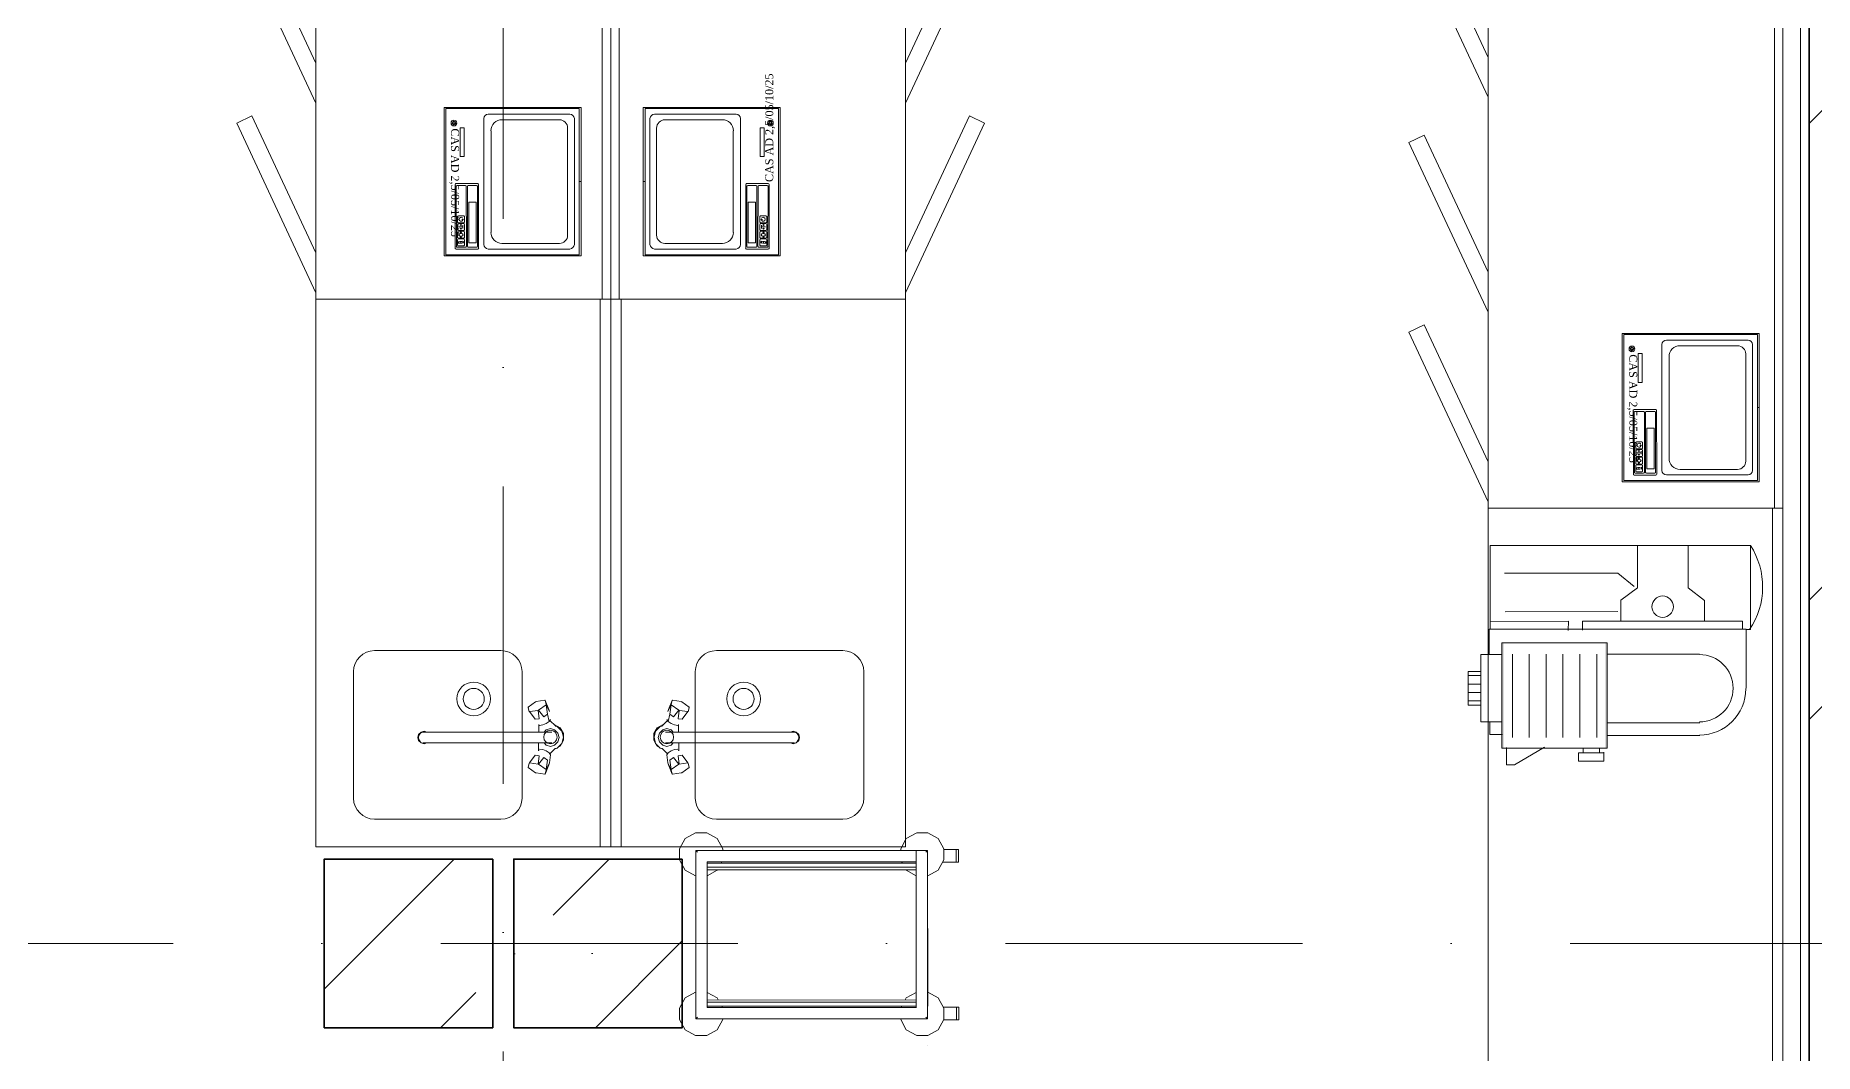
# Model space of a CAD drawing. Header units: millimetres. Extents: x -34838 to 729576, y -214038 to 121482.
# Drawn here: x 577331 to 581555, y -91999 to -89583 of the extents above; entities that cross this region are included whole.
import ezdxf
from ezdxf.enums import TextEntityAlignment as Align

# ---------------------------------------------------------------- set-up
doc = ezdxf.new("R2010")
doc.units = ezdxf.units.MM
doc.header["$MEASUREMENT"] = 0
doc.linetypes.add('Штрихпунктирная', pattern=[1340.555525, 705.555534, -352.777767, 0, -282.222223])
for name, color, linetype, lineweight in [('0_Ном._пера__1', 7, 'Continuous', 13), ('0_Ном._пера__14', 7, 'Continuous', 0), ('А _ ОСІ КООРДИНАЦІЙНІ.3D_Ном._пера__105', 7, 'Continuous', 13), ('А _ ОСІ КООРДИНАЦІЙНІ.3D_Ном._пера__25', 7, 'Continuous', 0), ('АБ _ 0 _ СТІНИ _ ЗОВНІШНІ .3D_Ном._пера__27', 7, 'Continuous', 35), ('АБ _ 0 _ СТІНИ _ ЗОВНІШНІ .3D_Ном._пера__87', 7, 'Continuous', 13), ('АБ _ 1 _ КОЛОНИ _ КБ.3D_Ном._пера__28', 7, 'Continuous', 35)]:
    doc.layers.add(name, color=color, linetype=linetype, lineweight=lineweight)
for name, color, linetype in [('А _ ОСІ КООРДИНАЦІЙНІ.3D', 7, 'Continuous'), ('АБ _ 0 _ СТІНИ _ ЗОВНІШНІ .3D', 7, 'Continuous'), ('АБ _ 1 _ КОЛОНИ _ КБ.3D', 7, 'Continuous'), ('АП _ ТЕП _ ЗОНИ ПРИМІЩЕНЬ .3D', 7, 'Continuous')]:
    doc.layers.add(name, color=color, linetype=linetype)
doc.styles.add('СГЕНЕРИР_СТИЛЬ_1', font='Arial.ttf')
doc.styles.add('СГЕНЕРИР_СТИЛЬ_3', font='Times New Roman.ttf')
pattern_1 = [(45, (518441.8, -97737.7), (-919.24, 919.24), []), (45, (517982.1, -97278.1), (-919.24, 919.24), [975, -325, 0, -325])]
pattern_2 = [(45, (518441.8, -97737.7), (-707.107, 707.107), []), (45, (518300.3, -97596.3), (-707.107, 707.107), [])]
pattern_3 = [(45, (518441.76, -97737.7), (-367.6955, 367.6955), []), (45, (518257.9, -97553.85), (-367.6955, 367.6955), [390, -130, 0, -130])]

# ---------------------------------------------------------------- blocks, each defined once
blk = doc.blocks.new('Стена_85_1', base_point=(581601.8, -97937.3))
at = {"layer": 'АБ _ 0 _ СТІНИ _ ЗОВНІШНІ .3D', "linetype": 'Continuous', "lineweight": 0, "true_color": 0x000000}
h = blk.add_hatch(dxfattribs=at)
h.set_pattern_fill('М___ЦЕГЛА_ОБЛИЧКУВАЛЬНА__3B', color=18, style=0, pattern_type=2)
h.set_pattern_definition(pattern_2)
h.paths.add_polyline_path([(581541.8, -91817.7), (581661.8, -91817.7), (581661.8, -87887.7), (581541.8, -87887.7)])
h = blk.add_hatch(dxfattribs=at)
h.set_pattern_fill('М___ЦЕГЛА_ОБЛИЧКУВАЛЬНА__3B', color=18, style=0, pattern_type=2)
h.set_pattern_definition(pattern_2)
h.paths.add_polyline_path([(581541.8, -91817.7), (581541.8, -91937.7), (581661.8, -91937.7), (581661.8, -91817.7)])
h = blk.add_hatch(dxfattribs=at)
h.set_pattern_fill('М___ЦЕГЛА_ОБЛИЧКУВАЛЬНА__3B', color=18, style=0, pattern_type=2)
h.set_pattern_definition(pattern_2)
h.paths.add_polyline_path([(581661.8, -91937.7), (581541.8, -91937.7), (581541.8, -96550.1), (581661.8, -96550.1)])
at = {"layer": 'АБ _ 0 _ СТІНИ _ ЗОВНІШНІ .3D_Ном._пера__27', "color": 7, "linetype": 'Continuous', "lineweight": 35}
for p, q in [((581541.8, -87887.7), (581541.8, -91817.7)), ((581541.8, -91817.7), (581541.8, -91937.7)), ((581541.8, -91937.7), (581541.8, -96550.1))]:
    blk.add_line(p, q, dxfattribs=at)
at = {"layer": 'АБ _ 0 _ СТІНИ _ ЗОВНІШНІ .3D_Ном._пера__87', "color": 7, "linetype": 'Continuous', "lineweight": 13, "flags": 128}
blk.add_lwpolyline([(581521.8, -87887.7), (581521.8, -96550.1)], dxfattribs=at)
blk = doc.blocks.new('Колонна_54_1', base_point=(578216.8, -91737.7))
at = {"layer": 'АБ _ 1 _ КОЛОНИ _ КБ.3D', "linetype": 'Continuous', "lineweight": 0, "true_color": 0x000000}
h = blk.add_hatch(dxfattribs=at)
h.set_pattern_fill('М___БЕТОН_АРМОВАНИЙ___З__C0', color=18, style=0, pattern_type=2)
h.set_pattern_definition(pattern_3)
h.paths.add_polyline_path([(578416.8, -91537.7), (578016.8, -91537.7), (578016.8, -91937.7), (578416.8, -91937.7)])
at = {"layer": 'АБ _ 1 _ КОЛОНИ _ КБ.3D_Ном._пера__28', "color": 7, "linetype": 'Continuous', "lineweight": 35, "flags": 128}
blk.add_lwpolyline([(578416.8, -91537.7), (578016.8, -91537.7), (578016.8, -91937.7), (578416.8, -91937.7)], close=True, dxfattribs=at)
blk = doc.blocks.new('Колонна_74_1', base_point=(578666.8, -91737.7))
at = {"layer": 'АБ _ 1 _ КОЛОНИ _ КБ.3D', "linetype": 'Continuous', "lineweight": 0, "true_color": 0x000000}
h = blk.add_hatch(dxfattribs=at)
h.set_pattern_fill('М___БЕТОН_АРМОВАНИЙ___З__C0', color=18, style=0, pattern_type=2)
h.set_pattern_definition(pattern_3)
h.paths.add_polyline_path([(578866.8, -91537.7), (578466.8, -91537.7), (578466.8, -91937.7), (578866.8, -91937.7)])
at = {"layer": 'АБ _ 1 _ КОЛОНИ _ КБ.3D_Ном._пера__28', "color": 7, "linetype": 'Continuous', "lineweight": 35, "flags": 128}
blk.add_lwpolyline([(578866.8, -91537.7), (578466.8, -91537.7), (578466.8, -91937.7), (578866.8, -91937.7)], close=True, dxfattribs=at)
blk = doc.blocks.new('Стандартный Маркер Сетки')
at = {"layer": 'А _ ОСІ КООРДИНАЦІЙНІ.3D_Ном._пера__105', "color": 7, "linetype": 'Штрихпунктирная', "lineweight": 13}
blk.add_line((500, 0), (18399.2, 0), dxfattribs=at)
at = {"layer": 'А _ ОСІ КООРДИНАЦІЙНІ.3D_Ном._пера__25', "color": 7, "lineweight": 0, "style": 'СГЕНЕРИР_СТИЛЬ_1'}
blk.add_attdef('AC_MarkerText_1', text='', height=700, rotation=90, dxfattribs=at).set_placement((19899.2, 40), align=Align.MIDDLE_CENTER)
blk = doc.blocks.new('Стандартный Маркер Сетки_2')
at = {"layer": 'А _ ОСІ КООРДИНАЦІЙНІ.3D_Ном._пера__105', "color": 7, "linetype": 'Штрихпунктирная', "lineweight": 13}
blk.add_line((500, 0), (99754.182117, 0), dxfattribs=at)
at = {"layer": 'А _ ОСІ КООРДИНАЦІЙНІ.3D_Ном._пера__25', "color": 7, "lineweight": 0, "style": 'СГЕНЕРИР_СТИЛЬ_1'}
blk.add_attdef('AC_MarkerText_1', text='', height=700, dxfattribs=at).set_placement((-1000, 40.005), align=Align.MIDDLE_CENTER)

msp = doc.modelspace()

# ---------------------------------------------------------------- hatches: boundary and pattern name
at = {"layer": '0_Ном._пера__1', "linetype": 'Continuous', "lineweight": 13}
for points in [[(580817.2, -91024.1), (580812.2, -91024.1), (580812.2, -91274.1), (580817.2, -91274.1)], [(581058.2, -91274.1), (581063.2, -91274.1), (581063.2, -91024.1), (581058.2, -91024.1)]]:
    msp.add_hatch(color=7, dxfattribs=at).paths.add_polyline_path(points)
at = {"layer": '0_Ном._пера__14', "linetype": 'Continuous', "lineweight": 0}
h = msp.add_hatch(dxfattribs=at)
h.set_pattern_fill('М___БЕТОН_АРМОВАНИЙ___З__E0', style=0, pattern_type=2)
h.set_pattern_definition(pattern_1)
h.paths.add_polyline_path([(578416.8, -91537.7), (578016.8, -91537.7), (578016.8, -91937.7), (578416.8, -91937.7)])
h = msp.add_hatch(dxfattribs=at)
h.set_pattern_fill('М___БЕТОН_АРМОВАНИЙ___З__E0', style=0, pattern_type=2)
h.set_pattern_definition(pattern_1)
h.paths.add_polyline_path([(578866.8, -91537.7), (578466.8, -91537.7), (578466.8, -91937.7), (578866.8, -91937.7)])
h = msp.add_hatch(dxfattribs=at)
h.set_pattern_fill('М___ЦЕГЛА_ОБЛИЧКУВАЛЬНА__33', style=0, pattern_type=2)
h.set_pattern_definition([(45, (518441.8, -97737.7), (-707.107, 707.107), []), (45, (518300.3, -97596.3), (-707.107, 707.107), [])])
h.paths.add_polyline_path([(578866.8, -91817.7), (578866.8, -91937.7), (578886.8, -91937.7), (578886.8, -91817.7)])

# ---------------------------------------------------------------- linework, layer by layer
at = {"layer": '0_Ном._пера__1', "color": 7, "linetype": 'Continuous', "lineweight": 13}
for p, q in [((577996.8, -90208.8), (577996.8, -88408.8)), ((578676.8, -88408.8), (578676.8, -90208.8)), ((578696.8, -88408.8), (578696.8, -90208.8)), ((578696.8, -88408.8), (578696.8, -90208.8)), ((578716.8, -88408.8), (578716.8, -90208.8)), ((579396.8, -90208.8), (579396.8, -88408.8)), ((580779.7, -90704.9), (580779.7, -88904.9)), ((581459.7, -88904.9), (581459.7, -90704.9)), ((581479.7, -88904.9), (581479.7, -90704.9)), ((580779.7, -89635.2), (580628.1, -89310.1)), ((577996.8, -89743.8), (577808.9, -89340.9)), ((577996.8, -89649.2), (577845.1, -89324)), ((579396.8, -89649.2), (579548.4, -89324)), ((579396.8, -89743.8), (579584.6, -89340.9)), ((580779.7, -89729.9), (580591.9, -89327)), ((577845.1, -89774), (577808.9, -89790.9)), ((577996.8, -90099.2), (577845.1, -89774)), ((577996.8, -89743.8), (577996.8, -89743.8)), ((578301.5, -90105.9), (578301.5, -89753.9)), ((578301.5, -89753.9), (578626.5, -89753.9)), ((578305.7, -89756.5), (578305.7, -90103.4)), ((578622.3, -89756.5), (578305.7, -89756.5)), ((578395.4, -90079.5), (578395.4, -89780.4)), ((578406.3, -89769.9), (578600.1, -89769.9)), ((578575, -89783.3), (578438.8, -89783.3)), ((578610.9, -90079.5), (578610.9, -89780.4)), ((578622.3, -89756.5), (578622.3, -90103.4)), ((578626.5, -89753.9), (578626.5, -90105.9)), ((579099.2, -89753.9), (578774.2, -89753.9)), ((578774.2, -89753.9), (578774.2, -90105.9)), ((578778.4, -89756.5), (579095, -89756.5)), ((578778.4, -89756.5), (578778.4, -90103.4)), ((578789.8, -90079.5), (578789.8, -89780.4)), ((578994.4, -89769.9), (578800.6, -89769.9)), ((578825.7, -89783.3), (578961.9, -89783.3)), ((579005.3, -90079.5), (579005.3, -89780.4)), ((579095, -89756.5), (579095, -90103.4)), ((579099.2, -90105.9), (579099.2, -89753.9)), ((579396.8, -89743.8), (579396.8, -89743.8)), ((579396.8, -90099.2), (579548.4, -89774)), ((579548.4, -89774), (579584.6, -89790.9)), ((577996.8, -90193.8), (577808.9, -89790.9)), ((577996.8, -89793.8), (577996.8, -89793.8)), ((578339.6, -89870.6), (578339.6, -89802.2)), ((578349.1, -89802.2), (578339.6, -89802.2)), ((578349.1, -89802.2), (578349.1, -89870.6)), ((578412.7, -89809.3), (578412.7, -90050.6)), ((578594.7, -89802.9), (578594.7, -90056.9)), ((578806, -89802.9), (578806, -90056.9)), ((578988, -89809.3), (578988, -90050.6)), ((579051.6, -89802.2), (579051.6, -89870.6)), ((579051.6, -89802.2), (579061.1, -89802.2)), ((579061.1, -89870.6), (579061.1, -89802.2)), ((579396.8, -90193.8), (579584.6, -89790.9)), ((579396.8, -89793.8), (579396.8, -89793.8)), ((580628.1, -89820.1), (580591.9, -89837)), ((580779.7, -90145.2), (580628.1, -89820.1)), ((580779.7, -90239.9), (580591.9, -89837)), ((580779.7, -89839.9), (580779.8, -89839.9)), ((578349.1, -89870.6), (578339.6, -89870.6)), ((579051.6, -89870.6), (579061.1, -89870.6)), ((578327.9, -90088.4), (578327.7, -89936.6)), ((578329.6, -89934.7), (578381.2, -89934.6)), ((578330.4, -90083.9), (578330, -89941.1)), ((578332, -89939.1), (578352, -89939.1)), ((578353.9, -89941), (578354.2, -90083.8)), ((578356.9, -90083.8), (578356.7, -89941)), ((578358.7, -89939.1), (578378.5, -89939.1)), ((578380.5, -89941), (578380.7, -90083.8)), ((578383.1, -89936.5), (578383.4, -90088.3)), ((578626.5, -89929.9), (578622.3, -89929.9)), ((578774.2, -89929.9), (578778.4, -89929.9)), ((579017.6, -89936.5), (579017.3, -90088.3)), ((579071.1, -89934.7), (579019.5, -89934.6)), ((579020.2, -89941), (579020, -90083.8)), ((579042, -89939.1), (579022.2, -89939.1)), ((579043.8, -90083.8), (579044, -89941)), ((579046.8, -89941), (579046.5, -90083.8)), ((579068.7, -89939.1), (579048.7, -89939.1)), ((579070.3, -90083.9), (579070.7, -89941.1)), ((579072.8, -90088.4), (579073, -89936.6)), ((578359.8, -90075.1), (578359.8, -89978.8)), ((578359.8, -89978.8), (578377.6, -89978.8)), ((578377.6, -90075.1), (578377.6, -89978.8)), ((579040.9, -89978.8), (579023.1, -89978.8)), ((579023.1, -90075.1), (579023.1, -89978.8)), ((579040.9, -90075.1), (579040.9, -89978.8)), ((578333.4, -90025.8), (578333.4, -90013.1)), ((578333.4, -90044.1), (578333.4, -90031.4)), ((578348, -90011.2), (578335.4, -90011.2)), ((578348, -90027.7), (578335.4, -90027.7)), ((578348, -90029.5), (578335.4, -90029.5)), ((578341, -90031.8), (578339.3, -90033.5)), ((578341, -90032.5), (578339.3, -90034.2)), ((578341, -90031.8), (578342.6, -90033.5)), ((578341, -90032.5), (578342.6, -90034.2)), ((578347.1, -90019.7), (578343.4, -90019.7)), ((578346.1, -90033.7), (578346.1, -90040.9)), ((578349.9, -90025.8), (578349.9, -90013.1)), ((578349.9, -90044.1), (578349.9, -90031.4)), ((579050.8, -90025.8), (579050.8, -90013.1)), ((579050.8, -90044.1), (579050.8, -90031.4)), ((579052.7, -90011.2), (579065.3, -90011.2)), ((579052.7, -90027.7), (579065.3, -90027.7)), ((579052.7, -90029.5), (579065.3, -90029.5)), ((579053.6, -90019.7), (579057.3, -90019.7)), ((579054.6, -90033.7), (579054.6, -90040.9)), ((579059.7, -90031.8), (579058.1, -90033.5)), ((579059.7, -90032.5), (579058.1, -90034.2)), ((579059.7, -90031.8), (579061.4, -90033.5)), ((579059.7, -90032.5), (579061.4, -90034.2)), ((579067.3, -90025.8), (579067.3, -90013.1)), ((579067.3, -90044.1), (579067.3, -90031.4)), ((578333.4, -90062.3), (578333.4, -90049.7)), ((578333.4, -90080.6), (578333.4, -90068)), ((578348, -90046), (578335.4, -90046)), ((578348, -90047.8), (578335.4, -90047.8)), ((578348, -90064.3), (578335.4, -90064.3)), ((578348, -90066), (578335.4, -90066)), ((578336.7, -90037.4), (578346.1, -90037.4)), ((578343.3, -90072.1), (578338.5, -90072.1)), ((578343.3, -90076), (578338.5, -90076)), ((578341, -90042.2), (578339.3, -90040.6)), ((578341, -90042.9), (578339.3, -90041.2)), ((578341, -90049.4), (578339.3, -90051.1)), ((578341, -90050.6), (578339.3, -90052.3)), ((578341, -90061.3), (578339.3, -90059.6)), ((578341, -90062.5), (578339.3, -90060.8)), ((578341, -90042.2), (578342.6, -90040.6)), ((578341, -90042.9), (578342.6, -90041.2)), ((578341, -90049.4), (578342.6, -90051.1)), ((578341, -90050.6), (578342.6, -90052.3)), ((578341, -90061.3), (578342.6, -90059.6)), ((578341, -90062.5), (578342.6, -90060.8)), ((578341.1, -90072.1), (578341.1, -90076)), ((578343.3, -90072.1), (578343.3, -90072.1)), ((578349.9, -90062.3), (578349.9, -90049.7)), ((578349.9, -90080.6), (578349.9, -90067.9)), ((578377.6, -90075.1), (578359.8, -90075.1)), ((578575, -90076.6), (578438.8, -90076.6)), ((578825.7, -90076.6), (578961.9, -90076.6)), ((579023.1, -90075.1), (579040.9, -90075.1)), ((579050.8, -90062.3), (579050.8, -90049.7)), ((579050.8, -90080.6), (579050.8, -90067.9)), ((579052.7, -90046), (579065.3, -90046)), ((579052.7, -90047.8), (579065.3, -90047.8)), ((579052.7, -90064.3), (579065.3, -90064.3)), ((579052.7, -90066), (579065.3, -90066)), ((579064, -90037.4), (579054.6, -90037.4)), ((579057.4, -90072.1), (579057.5, -90072.1)), ((579057.4, -90072.1), (579062.2, -90072.1)), ((579057.4, -90076), (579062.2, -90076)), ((579059.7, -90042.2), (579058.1, -90040.6)), ((579059.7, -90042.9), (579058.1, -90041.2)), ((579059.7, -90049.4), (579058.1, -90051.1)), ((579059.7, -90050.6), (579058.1, -90052.3)), ((579059.7, -90061.3), (579058.1, -90059.6)), ((579059.7, -90062.5), (579058.1, -90060.8)), ((579059.6, -90072.1), (579059.6, -90076)), ((579059.7, -90042.2), (579061.4, -90040.6)), ((579059.7, -90042.9), (579061.4, -90041.2)), ((579059.7, -90049.4), (579061.4, -90051.1)), ((579059.7, -90050.6), (579061.4, -90052.3)), ((579059.7, -90061.3), (579061.4, -90059.6)), ((579059.7, -90062.5), (579061.4, -90060.8)), ((579067.3, -90062.3), (579067.3, -90049.7)), ((579067.3, -90080.6), (579067.3, -90068)), ((578626.5, -90105.9), (578301.5, -90105.9)), ((578305.7, -90103.4), (578622.3, -90103.4)), ((578381.5, -90090.2), (578329.8, -90090.3)), ((578352.2, -90085.8), (578332.3, -90085.8)), ((578348, -90082.5), (578335.4, -90082.5)), ((578378.8, -90085.7), (578358.8, -90085.7)), ((578406.3, -90090), (578600.1, -90090)), ((578774.2, -90105.9), (579099.2, -90105.9)), ((579095, -90103.4), (578778.4, -90103.4)), ((578994.4, -90090), (578800.6, -90090)), ((579019.2, -90090.2), (579070.9, -90090.3)), ((579021.9, -90085.7), (579041.9, -90085.7)), ((579048.5, -90085.8), (579068.4, -90085.8)), ((579052.7, -90082.5), (579065.3, -90082.5)), ((577996.8, -90193.8), (577996.8, -90193.8)), ((579396.8, -90193.8), (579396.8, -90193.8)), ((578696.8, -90208.8), (577996.8, -90208.8)), ((577996.8, -90208.8), (578696.8, -90208.8)), ((577996.8, -91508.8), (577996.8, -90208.8)), ((578671.8, -91508.8), (578671.8, -90208.8)), ((578696.8, -90208.8), (579396.8, -90208.8)), ((578696.8, -91508.8), (578696.8, -90208.8)), ((579396.8, -90208.8), (578696.8, -90208.8)), ((578696.8, -91508.8), (578696.8, -90208.8)), ((578721.8, -91508.8), (578721.8, -90208.8)), ((579396.8, -91508.8), (579396.8, -90208.8)), ((580779.7, -90239.9), (580779.8, -90239.9)), ((580628.1, -90270.1), (580591.9, -90287)), ((580779.7, -90689.9), (580591.9, -90287)), ((580779.7, -90595.2), (580628.1, -90270.1)), ((580779.7, -90289.9), (580779.8, -90289.9)), ((581098.4, -90642), (581098.4, -90290)), ((581098.4, -90290), (581423.4, -90290)), ((581423.4, -90290), (581423.4, -90642)), ((581102.5, -90292.5), (581102.5, -90639.5)), ((581419.2, -90292.5), (581102.5, -90292.5)), ((581192.3, -90615.6), (581192.3, -90316.4)), ((581203.1, -90305.9), (581396.9, -90305.9)), ((581371.8, -90319.3), (581235.7, -90319.3)), ((581407.8, -90615.6), (581407.8, -90316.4)), ((581419.2, -90292.5), (581419.2, -90639.5)), ((581136.4, -90406.6), (581136.4, -90338.2)), ((581146, -90338.2), (581136.4, -90338.2)), ((581146, -90338.2), (581146, -90406.6)), ((581209.5, -90345.3), (581209.5, -90586.7)), ((581391.5, -90338.9), (581391.5, -90593)), ((581146, -90406.6), (581136.4, -90406.6)), ((581124.8, -90624.4), (581124.5, -90472.6)), ((581126.4, -90470.7), (581178, -90470.6)), ((581127.2, -90619.9), (581126.9, -90477.1)), ((581128.9, -90475.2), (581148.8, -90475.2)), ((581150.8, -90477.1), (581151, -90619.9)), ((581153.7, -90619.9), (581153.5, -90477.1)), ((581155.6, -90475.1), (581175.4, -90475.1)), ((581177.3, -90477), (581177.5, -90619.9)), ((581179.9, -90472.6), (581180.2, -90624.3)), ((581423.4, -90466), (581419.2, -90466)), ((581156.7, -90611.2), (581156.7, -90514.8)), ((581156.7, -90514.8), (581174.4, -90514.8)), ((581174.4, -90611.2), (581174.4, -90514.8)), ((581130.3, -90561.9), (581130.3, -90549.2)), ((581130.3, -90580.1), (581130.3, -90567.5)), ((581144.9, -90547.3), (581132.2, -90547.3)), ((581144.9, -90563.8), (581132.2, -90563.8)), ((581144.9, -90565.5), (581132.2, -90565.5)), ((581144.9, -90582), (581132.2, -90582)), ((581144.9, -90583.8), (581132.2, -90583.8)), ((581133.6, -90573.5), (581143, -90573.5)), ((581137.8, -90567.9), (581136.1, -90569.5)), ((581137.8, -90568.6), (581136.1, -90570.2)), ((581137.8, -90585.5), (581136.1, -90587.1)), ((581137.8, -90578.3), (581136.2, -90576.6)), ((581137.8, -90579), (581136.2, -90577.3)), ((581137.8, -90567.9), (581139.5, -90569.5)), ((581137.8, -90568.6), (581139.5, -90570.2)), ((581137.8, -90578.3), (581139.5, -90576.6)), ((581137.8, -90579), (581139.5, -90577.3)), ((581137.8, -90585.5), (581139.5, -90587.1)), ((581143.9, -90555.8), (581140.2, -90555.8)), ((581143, -90569.7), (581143, -90577)), ((581146.8, -90561.8), (581146.8, -90549.2)), ((581146.8, -90580.1), (581146.8, -90567.5)), ((581178.3, -90626.3), (581126.7, -90626.3)), ((581149.1, -90621.8), (581129.1, -90621.8)), ((581130.3, -90598.4), (581130.3, -90585.7)), ((581130.3, -90616.7), (581130.3, -90604)), ((581144.9, -90600.3), (581132.2, -90600.3)), ((581144.9, -90602.1), (581132.2, -90602.1)), ((581144.9, -90618.6), (581132.2, -90618.6)), ((581140.1, -90608.2), (581135.4, -90608.2)), ((581140.1, -90612.1), (581135.4, -90612.1)), ((581137.8, -90586.7), (581136.1, -90588.3)), ((581137.8, -90597.3), (581136.1, -90595.7)), ((581137.8, -90598.5), (581136.1, -90596.8)), ((581137.8, -90586.7), (581139.5, -90588.3)), ((581137.8, -90597.3), (581139.5, -90595.7)), ((581137.8, -90598.5), (581139.5, -90596.8)), ((581137.9, -90608.2), (581137.9, -90612.1)), ((581140.1, -90608.2), (581140.2, -90608.2)), ((581146.8, -90598.4), (581146.8, -90585.7)), ((581146.8, -90616.7), (581146.8, -90604)), ((581175.6, -90621.8), (581155.7, -90621.8)), ((581174.4, -90611.2), (581156.7, -90611.2)), ((581203.1, -90626.1), (581396.9, -90626.1)), ((581371.8, -90612.7), (581235.7, -90612.7)), ((581423.4, -90642), (581098.4, -90642)), ((581102.5, -90639.5), (581419.2, -90639.5)), ((580779.7, -90689.9), (580779.8, -90689.9)), ((580779.7, -90704.9), (581479.7, -90704.9)), ((580779.7, -92604.9), (580779.7, -90704.9)), ((581479.7, -90704.9), (580779.7, -90704.9)), ((581454.7, -92604.9), (581454.7, -90704.9)), ((581479.7, -92604.9), (581479.7, -90704.9)), ((581402.7, -90793.1), (580784.7, -90793.1)), ((580784.7, -90793.1), (580784.7, -90993.1)), ((581134.7, -90794.1), (581134.7, -90894.1)), ((581254.7, -90894.1), (581254.7, -90793.1)), ((581402.7, -90993.1), (581402.7, -90793.1)), ((581087.7, -90859.1), (580818.7, -90859.1)), ((581126.7, -90891.1), (581087.7, -90859.1)), ((581134.7, -90894.1), (581094.7, -90923.1)), ((581094.7, -90923.1), (581094.7, -90974.1)), ((581293.7, -90924.1), (581254.7, -90894.1)), ((581087.7, -90950.1), (580820.7, -90951.1)), ((581293.7, -90974.1), (581293.7, -90924.1)), ((581392.7, -90992.1), (580782.7, -90992.1)), ((580782.7, -90992.1), (580782.7, -91052.1)), ((580970.7, -90973.1), (580784.7, -90974.1)), ((580969.7, -90995.1), (580970.7, -90973.1)), ((581383.7, -90973.1), (581003.7, -90973.1)), ((581003.7, -90973.1), (581003.7, -90994.1)), ((581383.7, -90993.1), (581383.7, -90973.1)), ((581391.7, -90993.1), (581402.7, -90993.1)), ((581392.7, -91132.1), (581392.7, -90992.1)), ((578136.3, -91042.8), (578436.3, -91042.8)), ((579247.8, -91042.8), (578947.8, -91042.8)), ((581062.7, -91024.1), (580812.7, -91024.1)), ((580812.7, -91024.1), (580812.7, -91274.1)), ((581062.7, -91274.1), (581062.7, -91024.1)), ((580732.7, -91172.1), (580732.7, -91092.1)), ((580732.7, -91092.1), (580762.7, -91092.1)), ((580762.7, -91052.1), (580762.7, -91212.1)), ((580812.7, -91052.1), (580762.7, -91052.1)), ((580837.7, -91249.1), (580837.7, -91051.1)), ((580877.7, -91249.1), (580877.7, -91051.1)), ((580917.7, -91249.1), (580917.7, -91051.1)), ((580957.7, -91249.1), (580957.7, -91051.1)), ((580997.7, -91249.1), (580997.7, -91051.1)), ((581037.7, -91249.1), (581037.7, -91051.1)), ((581281.7, -91051.1), (581061.7, -91051.1)), ((578086.3, -91392.8), (578086.3, -91092.8)), ((578486.3, -91392.8), (578486.3, -91092.8)), ((578897.8, -91392.8), (578897.8, -91092.8)), ((579297.8, -91392.8), (579297.8, -91092.8)), ((580762.7, -91102.1), (580732.7, -91102.1)), ((580762.7, -91122.1), (580732.7, -91122.1)), ((578518.7, -91164.1), (578501, -91176.7)), ((578520, -91163.6), (578518.7, -91164.1)), ((578540.4, -91160.8), (578520, -91163.6)), ((578525.7, -91184.2), (578543.4, -91171.7)), ((578541.2, -91161), (578540.4, -91160.8)), ((578541.2, -91161), (578543.9, -91170.9)), ((578550.1, -91182.5), (578541.2, -91161)), ((578543.4, -91171.7), (578543.9, -91170.9)), ((578543.4, -91171.7), (578547.2, -91193.8)), ((578543.9, -91170.9), (578551.4, -91187.4)), ((578840.2, -91170.9), (578832.8, -91187.4)), ((578834.1, -91182.5), (578843, -91161)), ((578840.8, -91171.7), (578837, -91193.8)), ((578843, -91161), (578840.2, -91170.9)), ((578840.8, -91171.7), (578840.2, -91170.9)), ((578858.5, -91184.2), (578840.8, -91171.7)), ((578843, -91161), (578843.8, -91160.8)), ((578843.8, -91160.8), (578864.1, -91163.6)), ((578864.1, -91163.6), (578865.4, -91164.1)), ((578865.4, -91164.1), (578883.2, -91176.7)), ((580762.7, -91142.1), (580732.7, -91142.1)), ((580762.7, -91162.1), (580732.7, -91162.1)), ((580763.7, -91172.1), (580732.7, -91172.1)), ((578501.5, -91177.4), (578501, -91178.1)), ((578501, -91178.1), (578503.6, -91188)), ((578503.1, -91187.2), (578503.9, -91187.5)), ((578503.9, -91187.5), (578524.4, -91184.7)), ((578517.3, -91205.8), (578503.9, -91187.5)), ((578517.3, -91205.8), (578527.4, -91204.4)), ((578524.4, -91184.7), (578525.7, -91184.2)), ((578524.4, -91184.7), (578527.4, -91204.4)), ((578525.7, -91184.2), (578538.4, -91200)), ((578526.3, -91236), (578526.2, -91217.8)), ((578544, -91215.9), (578535.7, -91219.2)), ((578538.4, -91200), (578547.2, -91193.8)), ((578550.6, -91211.2), (578544, -91215.9)), ((578547.2, -91193.8), (578550.6, -91211.2)), ((578551.4, -91187.4), (578550.1, -91182.5)), ((578550.6, -91211.2), (578553.8, -91206.4)), ((578565.5, -91221), (578552.4, -91208.5)), ((578562.4, -91218), (578562.5, -91218)), ((578562.5, -91218), (578576.9, -91225.7)), ((578821.6, -91218), (578807.2, -91225.7)), ((578818.7, -91221), (578831.8, -91208.5)), ((578821.8, -91218), (578821.6, -91218)), ((578833.6, -91211.2), (578830.4, -91206.4)), ((578832.8, -91187.4), (578834.1, -91182.5)), ((578837, -91193.8), (578833.6, -91211.2)), ((578833.6, -91211.2), (578840.2, -91215.9)), ((578845.7, -91200), (578837, -91193.8)), ((578840.2, -91215.9), (578848.4, -91219.2)), ((578858.5, -91184.2), (578845.7, -91200)), ((578859.8, -91184.7), (578856.8, -91204.4)), ((578866.9, -91205.8), (578856.8, -91204.4)), ((578857.8, -91236), (578858, -91217.8)), ((578859.8, -91184.7), (578858.5, -91184.2)), ((578880.2, -91187.5), (578859.8, -91184.7)), ((578866.9, -91205.8), (578880.2, -91187.5)), ((578881, -91187.2), (578880.2, -91187.5)), ((578883.2, -91178.1), (578880.5, -91188)), ((578882.7, -91177.4), (578883.2, -91178.1)), ((580762.7, -91212.1), (580812.7, -91212.1)), ((580783.7, -91211.1), (580783.7, -91242.1)), ((581062.7, -91214.1), (581282.7, -91214.1)), ((578240.7, -91242), (578238.7, -91249)), ((578238.7, -91249), (578240.7, -91256)), ((578246.7, -91236), (578240.7, -91242)), ((578240.7, -91245.5), (578244.2, -91239.5)), ((578240.7, -91252.5), (578240.7, -91245.5)), ((578244.2, -91258.5), (578240.7, -91252.5)), ((578240.7, -91256), (578246.7, -91262)), ((578244.2, -91239.5), (578250.2, -91236)), ((578253.7, -91234), (578246.7, -91236)), ((578557.3, -91236), (578250.2, -91236)), ((578260.7, -91236), (578253.7, -91234)), ((578535.7, -91219.2), (578528, -91220.2)), ((578543.7, -91231), (578538.7, -91236)), ((578539.3, -91235.4), (578539.3, -91235.4)), ((578539.3, -91235.4), (578539.3, -91235.4)), ((578553.7, -91228), (578543.7, -91231)), ((578563.7, -91231), (578553.7, -91228)), ((578571.7, -91239), (578563.7, -91231)), ((578571.7, -91259), (578563.7, -91267)), ((578565.4, -91222.1), (578569.6, -91223.2)), ((578569.6, -91223.2), (578580.6, -91234)), ((578574.7, -91249), (578571.7, -91239)), ((578571.7, -91259), (578574.7, -91249)), ((578584.7, -91239.9), (578576.9, -91225.7)), ((578580.6, -91234), (578584.5, -91248.6)), ((578584.5, -91248.6), (578580.6, -91263.3)), ((578580.8, -91262.5), (578584.7, -91255.3)), ((578584.7, -91255.3), (578584.7, -91239.9)), ((578799.4, -91239.9), (578807.2, -91225.7)), ((578799.4, -91255.3), (578799.4, -91239.9)), ((578803.4, -91262.5), (578799.4, -91255.3)), ((578803.6, -91234), (578799.7, -91248.6)), ((578799.7, -91248.6), (578803.6, -91263.3)), ((578814.5, -91223.2), (578803.6, -91234)), ((578809.4, -91249), (578812.4, -91239)), ((578812.4, -91259), (578809.4, -91249)), ((578812.4, -91239), (578820.4, -91231)), ((578812.4, -91259), (578820.4, -91267)), ((578818.7, -91222.1), (578814.5, -91223.2)), ((578820.4, -91231), (578830.4, -91228)), ((578826.8, -91236), (579133.9, -91236)), ((578830.4, -91228), (578840.4, -91231)), ((578840.4, -91231), (578845.4, -91236)), ((578844.9, -91235.4), (578844.8, -91235.4)), ((578844.9, -91235.4), (578844.9, -91235.4)), ((578848.4, -91219.2), (578856.2, -91220.2)), ((579123.4, -91236), (579130.4, -91234)), ((579130.4, -91234), (579137.4, -91236)), ((579139.9, -91239.5), (579133.9, -91236)), ((579137.4, -91236), (579143.4, -91242)), ((579143.4, -91256), (579137.4, -91262)), ((579143.4, -91245.5), (579139.9, -91239.5)), ((579139.9, -91258.5), (579143.4, -91252.5)), ((579143.4, -91242), (579145.4, -91249)), ((579143.4, -91252.5), (579143.4, -91245.5)), ((579145.4, -91249), (579143.4, -91256)), ((580783.7, -91242.1), (580813.7, -91242.1)), ((581062.7, -91244.1), (581282.7, -91244.1)), ((578246.7, -91262), (578253.7, -91264)), ((578250.5, -91262), (578557.3, -91262)), ((578260.7, -91262), (578253.7, -91264)), ((578517.3, -91290.9), (578503.9, -91309.3)), ((578517.3, -91290.9), (578527.4, -91292.4)), ((578524.4, -91312), (578527.4, -91292.4)), ((578525.3, -91262), (578525.2, -91280.3)), ((578525.6, -91279.7), (578525.9, -91278.7)), ((578538.4, -91296.8), (578525.7, -91312.6)), ((578526.6, -91278.5), (578525.9, -91278.7)), ((578535.7, -91277.5), (578528, -91276.5)), ((578535.7, -91277.5), (578544, -91280.9)), ((578538.4, -91296.8), (578547.2, -91302.9)), ((578538.7, -91262), (578543.7, -91267)), ((578543.4, -91325.1), (578547.2, -91302.9)), ((578543.7, -91267), (578553.7, -91270)), ((578550.6, -91285.5), (578544, -91280.9)), ((578550.6, -91285.5), (578553.8, -91290.3)), ((578551.4, -91309.4), (578553.8, -91290.3)), ((578564.5, -91275.8), (578552, -91287.7)), ((578553.7, -91270), (578563.7, -91267)), ((578563.7, -91276.6), (578567.1, -91274.8)), ((578569.6, -91274.1), (578564.5, -91275.4)), ((578580.6, -91263.3), (578569.6, -91274.1)), ((578571.2, -91272.6), (578576.9, -91269.5)), ((578576.9, -91269.5), (578580.1, -91263.8)), ((578803.6, -91263.3), (578814.5, -91274.1)), ((578807.2, -91269.5), (578804.1, -91263.8)), ((578813, -91272.6), (578807.2, -91269.5)), ((578814.5, -91274.1), (578819.7, -91275.4)), ((578820.5, -91276.6), (578817.1, -91274.8)), ((578819.7, -91275.8), (578832.1, -91287.7)), ((578830.4, -91270), (578820.4, -91267)), ((579133.6, -91262), (578826.8, -91262)), ((578840.4, -91267), (578830.4, -91270)), ((578833.6, -91285.5), (578830.4, -91290.3)), ((578832.8, -91309.4), (578830.4, -91290.3)), ((578833.6, -91285.5), (578840.2, -91280.9)), ((578845.7, -91296.8), (578837, -91302.9)), ((578840.8, -91325.1), (578837, -91302.9)), ((578848.4, -91277.5), (578840.2, -91280.9)), ((578845.4, -91262), (578840.4, -91267)), ((578845.7, -91296.8), (578858.5, -91312.6)), ((578848.4, -91277.5), (578856.2, -91276.5)), ((578866.9, -91290.9), (578856.8, -91292.4)), ((578859.8, -91312), (578856.8, -91292.4)), ((578857.6, -91278.5), (578858.2, -91278.7)), ((578858.5, -91279.7), (578858.2, -91278.7)), ((578858.8, -91262), (578859, -91280.3)), ((578866.9, -91290.9), (578880.2, -91309.3)), ((579123.4, -91262), (579130.4, -91264)), ((579137.4, -91262), (579130.4, -91264)), ((580812.7, -91274.1), (581062.7, -91274.1)), ((580823.7, -91273.1), (580823.7, -91314.1)), ((580842.7, -91314.1), (580913.7, -91272.1)), ((580994.7, -91305.1), (580994.7, -91285.1)), ((580994.7, -91285.1), (581054.7, -91285.1)), ((581005.7, -91274.1), (581005.7, -91284.1)), ((581044.7, -91285.1), (581044.7, -91275.1)), ((581054.7, -91284.1), (581054.7, -91305.1)), ((578503.6, -91310.3), (578501, -91320.1)), ((578501, -91320.1), (578518.7, -91332.7)), ((578501, -91320.1), (578501.5, -91320.8)), ((578503.9, -91309.3), (578503.1, -91309.5)), ((578524.4, -91312), (578503.9, -91309.3)), ((578518.7, -91332.7), (578520, -91333.2)), ((578520, -91333.2), (578540.4, -91336)), ((578525.7, -91312.6), (578524.4, -91312)), ((578525.7, -91312.6), (578543.4, -91325.1)), ((578540.4, -91336), (578541.2, -91335.8)), ((578541.2, -91335.8), (578550.1, -91314.2)), ((578541.2, -91335.8), (578543.9, -91325.9)), ((578543.9, -91325.9), (578543.4, -91325.1)), ((578543.9, -91325.9), (578551.4, -91309.4)), ((578551.4, -91309.4), (578550.1, -91314.2)), ((578840.2, -91325.9), (578832.8, -91309.4)), ((578832.8, -91309.4), (578834.1, -91314.2)), ((578843, -91335.8), (578834.1, -91314.2)), ((578840.2, -91325.9), (578840.8, -91325.1)), ((578843, -91335.8), (578840.2, -91325.9)), ((578858.5, -91312.6), (578840.8, -91325.1)), ((578843.8, -91336), (578843, -91335.8)), ((578864.1, -91333.2), (578843.8, -91336)), ((578858.5, -91312.6), (578859.8, -91312)), ((578859.8, -91312), (578880.2, -91309.3)), ((578865.4, -91332.7), (578864.1, -91333.2)), ((578883.2, -91320.1), (578865.4, -91332.7)), ((578880.2, -91309.3), (578881, -91309.5)), ((578880.5, -91310.3), (578883.2, -91320.1)), ((578883.2, -91320.1), (578882.7, -91320.8)), ((580823.7, -91314.1), (580842.7, -91314.1)), ((581054.7, -91305.1), (580994.7, -91305.1)), ((578136.3, -91442.8), (578436.3, -91442.8)), ((579247.8, -91442.8), (578947.8, -91442.8)), ((578696.8, -91508.8), (577996.8, -91508.8)), ((578696.8, -91508.8), (579396.8, -91508.8)), ((578860.3, -91512.9), (578873.7, -91488.3)), ((578860.3, -91539.6), (578860.3, -91512.9)), ((578873.7, -91488.3), (578898.3, -91475)), ((578898.3, -91475), (578925, -91475)), ((578925, -91475), (578949.6, -91488.3)), ((578949.6, -91488.3), (578962.9, -91512.9)), ((578962.9, -91512.9), (578962.9, -91516.9)), ((579385.3, -91512.9), (579398.6, -91488.3)), ((579385.3, -91516.9), (579385.3, -91512.9)), ((579398.6, -91488.3), (579423.3, -91475)), ((579423.3, -91475), (579449.9, -91475)), ((579449.9, -91475), (579474.6, -91488.3)), ((579474.6, -91488.3), (579487.9, -91512.9)), ((579487.9, -91512.9), (579487.9, -91539.6)), ((579487.9, -91514.4), (579522.5, -91514.4)), ((579517, -91544.6), (579517, -91514.4)), ((579522.5, -91514.4), (579522.5, -91544.6)), ((578466.8, -91937.7), (578466.8, -91537.7)), ((578466.8, -91537.7), (578726.8, -91537.7)), ((578873.7, -91564.2), (578860.3, -91539.6)), ((578899, -91516.9), (578899, -91916.9)), ((578899, -91525.5), (578899, -91561.2)), ((579449.3, -91516.9), (578899.2, -91516.9)), ((578899.2, -91516.9), (578903.1, -91520.9)), ((578899.2, -91525.3), (578899.2, -91516.9)), ((579422.3, -91543.7), (578926, -91543.9)), ((578926, -91544.7), (578926.2, -91545)), ((578926, -91889.9), (578926.2, -91547.3)), ((578926, -91547.3), (579422, -91547.3)), ((578926.2, -91543.9), (578926.2, -91889.9)), ((578926.2, -91545), (578926.2, -91547.3)), ((578960.6, -91543.9), (578958.8, -91547.3)), ((579389.5, -91547.3), (579387.6, -91543.9)), ((579422, -91889.9), (579422.3, -91516.9)), ((579422, -91547.3), (579422, -91544)), ((579422.3, -91543.7), (579422.1, -91543.9)), ((579422.3, -91516.9), (579422.3, -91890.1)), ((579422.3, -91525.5), (579422.3, -91561.2)), ((579449, -91516.9), (579445, -91520.8)), ((579449, -91516.9), (579449, -91525.1)), ((579449.3, -91886.8), (579449, -91543.9)), ((579449.3, -91516.9), (579449.6, -91886.8)), ((579449.3, -91561.2), (579449.3, -91525.5)), ((579487.9, -91539.6), (579474.6, -91564.2)), ((579522.5, -91544.6), (579485.2, -91544.6)), ((578898.3, -91577.6), (578873.7, -91564.2)), ((578899, -91577.6), (578898.3, -91577.6)), ((579422.3, -91557), (578926, -91557)), ((579422.3, -91563), (578926, -91563)), ((578949.6, -91564.2), (578926.2, -91576.9)), ((578950.3, -91563), (578949.6, -91564.2)), ((579398.6, -91564.2), (579398, -91563)), ((579422, -91576.9), (579398.6, -91564.2)), ((579449.9, -91577.6), (579449.6, -91577.6)), ((579474.6, -91564.2), (579449.9, -91577.6)), ((578860.3, -91891.3), (578873.7, -91866.7)), ((578860.3, -91918), (578860.3, -91891.3)), ((578873.7, -91866.7), (578898.3, -91853.4)), ((578898.3, -91853.4), (578899, -91853.4)), ((578899, -91908.2), (578899, -91872.5)), ((579422.3, -91872.5), (578926, -91871.2)), ((578926, -91877.1), (579422.3, -91877.1)), ((578926, -91886.8), (579422.3, -91886.8)), ((578926.2, -91888.8), (578926, -91889)), ((578926, -91889.9), (579422.3, -91889.9)), ((578926.2, -91854), (578949.6, -91866.7)), ((578926.2, -91888.8), (578926.2, -91886.8)), ((578949.6, -91866.7), (578952, -91871.2)), ((578960.5, -91886.8), (578962.2, -91889.9)), ((579386.1, -91889.9), (579387.7, -91886.8)), ((579396.2, -91871.2), (579398.6, -91866.7)), ((579398.6, -91866.7), (579422, -91854)), ((579422, -91889.8), (579422, -91886.8)), ((579422.1, -91889.9), (579422.3, -91890.1)), ((579422.3, -91890.1), (579422.3, -91872.5)), ((579449.3, -91908.2), (579449.3, -91872.5)), ((579449.6, -91886.8), (579449.3, -91886.8)), ((579449.9, -91853.4), (579474.6, -91866.7)), ((579474.6, -91866.7), (579487.9, -91891.3)), ((579486.6, -91889), (579523, -91889)), ((579487.9, -91891.3), (579487.9, -91918)), ((579517.5, -91919.2), (579517.5, -91889)), ((579523, -91889), (579523, -91919.2)), ((578873.7, -91942.6), (578860.3, -91918)), ((579449, -91916.9), (578899, -91916.9)), ((578899.2, -91916.9), (578899.2, -91908.5)), ((578903.1, -91912.8), (578899.2, -91916.9)), ((578962.9, -91918), (578949.6, -91942.6)), ((578962.9, -91916.9), (578962.9, -91918)), ((579385.3, -91918), (579385.3, -91916.9)), ((579398.6, -91942.6), (579385.3, -91918)), ((579445, -91912.9), (579449, -91916.9)), ((579449, -91916.9), (579449, -91908.6)), ((579487.9, -91918), (579474.6, -91942.6)), ((579523, -91919.2), (579487.2, -91919.2)), ((578726.8, -91937.7), (578466.8, -91937.7)), ((578898.3, -91956), (578873.7, -91942.6)), ((578925, -91956), (578898.3, -91956)), ((578949.6, -91942.6), (578925, -91956)), ((579423.3, -91956), (579398.6, -91942.6)), ((579449.9, -91956), (579423.3, -91956)), ((579474.6, -91942.6), (579449.9, -91956)), ((579449.6, -91979.3), (579449.9, -91979.3))]:
    msp.add_line(p, q, dxfattribs=at)
at = {"layer": '0_Ном._пера__1', "color": 7, "linetype": 'Continuous', "lineweight": 13, "flags": 128}
for points in [[(578016.8, -91937.7), (578016.8, -91537.7), (578416.8, -91537.7), (578416.8, -91937.7)], [(578416.8, -91537.7), (578016.8, -91537.7), (578016.8, -91937.7), (578416.8, -91937.7)], [(578866.8, -91537.7), (578466.8, -91537.7), (578466.8, -91937.7), (578866.8, -91937.7)]]:
    msp.add_lwpolyline(points, close=True, dxfattribs=at)
at = {"layer": '0_Ном._пера__1', "color": 7, "linetype": 'Continuous', "lineweight": 13}
for centre, radius in [((578324.7, -89790.9), 6.86), ((578324.7, -89790.9), 4.18), ((578324.7, -89790.9), 2.71), ((579076, -89790.9), 6.86), ((579076, -89790.9), 4.18), ((579076, -89790.9), 2.71), ((581121.5, -90327), 6.86), ((581121.5, -90327), 4.18), ((581121.5, -90327), 2.71), ((581194.2, -90938.6), 25.5), ((578371.7, -91157.4), 40), ((578371.7, -91157.4), 25), ((579012.4, -91157.4), 40), ((579012.4, -91157.4), 25), ((578553.8, -91248), 16), ((578553.8, -91248), 16), ((578830.3, -91248), 16), ((578830.3, -91248), 16)]:
    msp.add_circle(centre, radius, dxfattribs=at)
for centre, radius, start, end in [((578407.1, -89781.6), 11.7, 94.0139, 174.2286), ((578438.7, -89809.3), 26.1, 89.8601, 179.8601), ((578575, -89802.9), 19.7, 0.1399, 90.1399), ((578599.2, -89781.6), 11.7, 5.7714, 85.9861), ((578801.5, -89781.6), 11.7, 94.0139, 174.2286), ((578825.7, -89802.9), 19.7, 89.8601, 179.8601), ((578962, -89809.3), 26.1, 0.1399, 90.1399), ((578993.6, -89781.6), 11.7, 5.7714, 85.9861), ((578329.6, -89936.6), 1.92, 90.1399, 180.1399), ((578332, -89941.1), 1.92, 90.1399, 180.1399), ((578352, -89941), 1.92, 0.1399, 90.1399), ((578358.6, -89941), 1.92, 90.1399, 180.1399), ((578378.5, -89941), 1.92, 0.1399, 90.1399), ((578381.2, -89936.5), 1.92, 0.1399, 90.1399), ((579019.5, -89936.5), 1.92, 89.8601, 179.8601), ((579022.2, -89941), 1.92, 89.8601, 179.8601), ((579042.1, -89941), 1.92, 359.8601, 89.8601), ((579048.7, -89941), 1.92, 89.8601, 179.8601), ((579068.7, -89941.1), 1.92, 359.8601, 89.8601), ((579071.1, -89936.6), 1.92, 359.8601, 89.8601), ((578335.3, -90013.1), 1.92, 89.8601, 179.8601), ((578335.3, -90025.8), 1.92, 180.1399, 270.1399), ((578335.3, -90031.4), 1.92, 89.8601, 179.8601), ((578341.5, -90019.4), 4.75, 22.8898, 337.1102), ((578348, -90013.1), 1.92, 359.8601, 89.8601), ((578348, -90025.8), 1.92, 270.1399, 0.1399), ((578348, -90031.4), 1.92, 359.8601, 89.8601), ((579052.7, -90013.1), 1.92, 90.1399, 180.1399), ((579052.7, -90025.8), 1.92, 179.8601, 269.8601), ((579052.7, -90031.4), 1.92, 90.1399, 180.1399), ((579059.2, -90019.4), 4.75, 202.8898, 157.1102), ((579065.4, -90013.1), 1.92, 0.1399, 90.1399), ((579065.4, -90025.8), 1.92, 269.8601, 359.8601), ((579065.4, -90031.4), 1.92, 0.1399, 90.1399), ((578335.3, -90044.1), 1.92, 180.1399, 270.1399), ((578335.3, -90049.7), 1.92, 89.8601, 179.8601), ((578335.3, -90062.3), 1.92, 180.1399, 270.1399), ((578335.4, -90067.9), 1.92, 89.8601, 179.8601), ((578338.3, -90074.4), 3.5, 135.7352, 223.3298), ((578339.7, -90074.3), 3.5, 135.7352, 223.3298), ((578342.8, -90073.7), 3.5, 315.7352, 43.3298), ((578344.2, -90073.7), 3.5, 315.7352, 43.3298), ((578348, -90044.1), 1.92, 270.1399, 0.1399), ((578348, -90049.7), 1.92, 359.8601, 89.8601), ((578348, -90062.3), 1.92, 270.1399, 0.1399), ((578348, -90067.9), 1.92, 359.8601, 89.8601), ((578438.7, -90050.5), 26.1, 180.1399, 270.1399), ((578575, -90056.9), 19.7, 269.8601, 359.8601), ((578825.7, -90056.9), 19.7, 180.1399, 270.1399), ((578962, -90050.5), 26.1, 269.8601, 359.8601), ((579052.7, -90044.1), 1.92, 179.8601, 269.8601), ((579052.7, -90049.7), 1.92, 90.1399, 180.1399), ((579052.7, -90062.3), 1.92, 179.8601, 269.8601), ((579052.7, -90067.9), 1.92, 90.1399, 180.1399), ((579056.5, -90073.7), 3.5, 136.6702, 224.2648), ((579057.9, -90073.7), 3.5, 136.6702, 224.2648), ((579061, -90074.3), 3.5, 316.6702, 44.2648), ((579062.4, -90074.4), 3.5, 316.6702, 44.2648), ((579065.4, -90044.1), 1.92, 269.8601, 359.8601), ((579065.4, -90049.7), 1.92, 0.1399, 90.1399), ((579065.4, -90062.3), 1.92, 269.8601, 359.8601), ((579065.3, -90067.9), 1.92, 0.1399, 90.1399), ((578329.8, -90088.4), 1.92, 180.1399, 270.1399), ((578332.3, -90083.9), 1.92, 180.1399, 270.1399), ((578335.4, -90080.6), 1.92, 180.1399, 270.1399), ((578348, -90080.6), 1.92, 270.1399, 0.1399), ((578352.2, -90083.8), 1.92, 270.1399, 0.1399), ((578358.8, -90083.8), 1.92, 180.1399, 270.1399), ((578378.8, -90083.8), 1.92, 270.1399, 0.1399), ((578381.5, -90088.3), 1.92, 270.1399, 0.1399), ((578407.1, -90078.3), 11.7, 185.7714, 265.9861), ((578599.2, -90078.3), 11.7, 274.0139, 354.2286), ((578801.5, -90078.3), 11.7, 185.7714, 265.9861), ((578993.6, -90078.3), 11.7, 274.0139, 354.2286), ((579019.2, -90088.3), 1.92, 179.8601, 269.8601), ((579021.9, -90083.8), 1.92, 179.8601, 269.8601), ((579041.9, -90083.8), 1.92, 269.8601, 359.8601), ((579048.5, -90083.8), 1.92, 179.8601, 269.8601), ((579052.7, -90080.6), 1.92, 179.8601, 269.8601), ((579065.3, -90080.6), 1.92, 269.8601, 359.8601), ((579068.4, -90083.9), 1.92, 269.8601, 359.8601), ((579070.9, -90088.4), 1.92, 269.8601, 359.8601), ((581204, -90317.6), 11.7, 94.0139, 174.2286), ((581235.6, -90345.4), 26.1, 89.8601, 179.8601), ((581371.9, -90339), 19.7, 0.1399, 90.1399), ((581396.1, -90317.6), 11.7, 5.7714, 85.9861), ((581126.4, -90472.6), 1.92, 90.1399, 180.1399), ((581128.9, -90477.1), 1.92, 90.1399, 180.1399), ((581148.8, -90477.1), 1.92, 0.1399, 90.1399), ((581155.4, -90477.1), 1.92, 90.1399, 180.1399), ((581175.4, -90477), 1.92, 0.1399, 90.1399), ((581178, -90472.6), 1.92, 0.1399, 90.1399), ((581132.2, -90549.2), 1.92, 89.8601, 179.8601), ((581132.2, -90561.9), 1.92, 180.1399, 270.1399), ((581132.2, -90567.5), 1.92, 89.8601, 179.8601), ((581132.2, -90580.1), 1.92, 180.1399, 270.1399), ((581132.2, -90585.7), 1.92, 89.8601, 179.8601), ((581138.3, -90555.5), 4.75, 22.8898, 337.1102), ((581144.9, -90549.2), 1.92, 359.8601, 89.8601), ((581144.9, -90561.9), 1.92, 270.1399, 0.1399), ((581144.9, -90567.5), 1.92, 359.8601, 89.8601), ((581144.9, -90580.1), 1.92, 270.1399, 0.1399), ((581144.9, -90585.7), 1.92, 359.8601, 89.8601), ((581126.7, -90624.4), 1.92, 180.1399, 270.1399), ((581129.1, -90619.9), 1.92, 180.1399, 270.1399), ((581132.2, -90598.4), 1.92, 180.1399, 270.1399), ((581132.2, -90604), 1.92, 89.8601, 179.8601), ((581132.2, -90616.7), 1.92, 180.1399, 270.1399), ((581135.1, -90610.4), 3.5, 135.7352, 223.3298), ((581136.5, -90610.4), 3.5, 135.7352, 223.3298), ((581139.7, -90609.8), 3.5, 315.7352, 43.3298), ((581141, -90609.8), 3.5, 315.7352, 43.3298), ((581144.9, -90598.4), 1.92, 270.1399, 0.1399), ((581144.9, -90604), 1.92, 359.8601, 89.8601), ((581144.9, -90616.7), 1.92, 270.1399, 0.1399), ((581149.1, -90619.9), 1.92, 270.1399, 0.1399), ((581155.7, -90619.9), 1.92, 180.1399, 270.1399), ((581175.6, -90619.9), 1.92, 270.1399, 0.1399), ((581178.3, -90624.3), 1.92, 270.1399, 0.1399), ((581204, -90614.4), 11.7, 185.7714, 265.9861), ((581235.6, -90586.6), 26.1, 180.1399, 270.1399), ((581371.9, -90593), 19.7, 269.8601, 359.8601), ((581396.1, -90614.4), 11.7, 274.0139, 354.2286), ((581250, -90891.6), 181.7, 326.0315, 32.8227), ((578136.3, -91092.8), 50, 90, 180), ((578436.3, -91092.8), 50, 0, 90), ((578947.8, -91092.8), 50, 90, 180), ((579247.8, -91092.8), 50, 0, 90), ((581281.7, -91132.1), 80, 270, 90), ((581281.7, -91133.1), 110, 270, 0), ((578136.3, -91392.8), 50, 180, 270), ((578436.3, -91392.8), 50, 270, 0), ((578947.8, -91392.8), 50, 180, 270), ((579247.8, -91392.8), 50, 270, 0)]:
    msp.add_arc(centre, radius, start, end, dxfattribs=at)
for centre, major_axis, ratio in [((578324.8, -89792.8), (-0.835, 0), 0.465583), ((579075.9, -89792.8), (0.835, 0), 0.465583), ((578341.6, -90056), (-4.9, -0.02), 0.653906), ((579059.1, -90056), (4.9, -0.02), 0.653906), ((581121.6, -90328.9), (-0.835, 0), 0.465583), ((581138.5, -90592.1), (-4.9, -0.02), 0.653906)]:
    msp.add_ellipse(centre, major_axis=major_axis, ratio=ratio, dxfattribs=at)
at = {"layer": 'АП _ ТЕП _ ЗОНИ ПРИМІЩЕНЬ .3D', "color": 254, "linetype": 'Continuous', "lineweight": 0, "true_color": 0xddc2d0, "flags": 128}
msp.add_lwpolyline([(566641.8, -97917.7), (572241.8, -97917.7), (572241.8, -97537.7), (572641.8, -97537.7), (572641.8, -97917.7), (578016.8, -97917.7), (578016.8, -97537.7), (578416.8, -97537.7), (578416.8, -97917.7), (578466.8, -97917.7), (578466.8, -97537.7), (581521.8, -97537.7), (581521.8, -91937.7), (581521.8, -91537.7), (581521.8, -85887.7), (573003.8, -85887.7), (573003.8, -91677.7), (572641.8, -91677.7), (572641.8, -91937.7), (572241.8, -91937.7), (572241.8, -91677.7), (566641.8, -91677.7)], dxfattribs=at)
for points in [[(578016.8, -91537.7), (578416.8, -91537.7), (578416.8, -91937.7), (578016.8, -91937.7)], [(578466.8, -91537.7), (578866.8, -91537.7), (578866.8, -91937.7), (578466.8, -91937.7)]]:
    msp.add_lwpolyline(points, close=True, dxfattribs=at)

# ---------------------------------------------------------------- block references
at = {"layer": 'А _ ОСІ КООРДИНАЦІЙНІ.3D', "color": 7, "linetype": 'Continuous', "lineweight": 60, "zscale": 1000, "rotation": 270}
msp.add_blockref('Стандартный Маркер Сетки', (578441.8, -84790.6), dxfattribs=at)
at = {"layer": 'А _ ОСІ КООРДИНАЦІЙНІ.3D', "color": 7, "linetype": 'Continuous', "lineweight": 60, "zscale": 1000}
msp.add_blockref('Стандартный Маркер Сетки_2', (513441.8, -91737.7), dxfattribs=at)
at = {"layer": 'АБ _ 0 _ СТІНИ _ ЗОВНІШНІ .3D', "color": 7, "lineweight": 20}
msp.add_blockref('Стена_85_1', (581601.8, -97937.3), dxfattribs=at)
at = {"layer": 'АБ _ 1 _ КОЛОНИ _ КБ.3D', "color": 7, "lineweight": 35}
for name, p in [('Колонна_54_1', (578216.8, -91737.7)), ('Колонна_74_1', (578666.8, -91737.7))]:
    msp.add_blockref(name, p, dxfattribs=at)

# ---------------------------------------------------------------- texts
at = {"layer": '0_Ном._пера__1', "color": 7, "linetype": 'Continuous', "lineweight": 13, "char_height": 19, "attachment_point": 7, "style": 'СГЕНЕРИР_СТИЛЬ_3'}
for insert, rotation in [((579087.2, -89930.9), 90), ((578313.5, -89803.7), 270), ((581110.4, -90339.8), 270)]:
    msp.add_mtext('\\A1;{\\pql;\\fTimes New Roman|b0|i0|c204|p18;CAS AD 2,5/05/10/25}', dxfattribs=dict(at, insert=insert, rotation=rotation))

doc.saveas('drawing.dxf')
